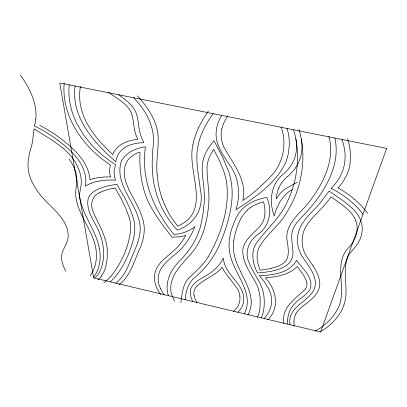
<?xml version="1.0" encoding="UTF-8"?>
<svg xmlns="http://www.w3.org/2000/svg" width="407" height="407" viewBox="0 0 407 407"><rect width="100%" height="100%" fill="white"/><g stroke="black" fill="none" stroke-linecap="round" stroke-linejoin="round"><path stroke-width="0.61" d="M293.879 321.917L294.027 326.093M76.969 181.898L76.455 175.295A63.35 34.687 27.9 0 0 74.812 169.465L73.998 167.501M76.964 182L76.348 186.533M287.668 319.978C287.881 314.382 290.079 308.923 293.706 304.675A82.367 40.227 9.3 0 1 296.988 301.358C301.434 297.369 307.097 294.429 310.129 289.087C314.118 277.864 302.36 268.462 296.515 260.343L294.185 263.909L289.413 268.325A48.209 27.473 14.6 0 1 283.135 271.657C275.549 274.613 267.333 275.402 259.259 275.564L264.143 281.441L268.635 288.685A74.532 38.085 16.9 0 1 271.372 296.973C272.776 304.843 269.419 312.79 264.097 318.503M64.174 83.013C61.264 116.692 83.287 147.329 110.501 164.977A51.893 31.609 20.9 0 0 110.414 176.903M35.77 119.383C37.19 106.807 32.423 94.48 26.124 83.837A102.06 56.537 33.5 0 0 20.35 75.02M75.102 85.979C70.808 117.124 94.027 142.811 115.802 161.716A56.278 34.849 20.5 0 1 116.936 157.336C120.752 146.367 133.308 142.771 143.803 142.709L142.211 139.184A94.017 64.835 17.5 0 1 141.611 137.734C138.009 129.624 139.153 120.35 135.801 112.19C132.285 104.518 125.188 99.374 118.473 94.663M80.347 86.391L79.813 91.387A100.422 68.788 22.3 0 0 79.68 94.404C78.922 118.854 95.966 138.843 112.775 154.619C116.616 144.577 127.706 140.12 137.724 139.398L135.821 134.473A71.49 48.494 19.5 0 1 134.717 130.337M185.119 299.669C185.923 291.778 187.861 283.338 194.205 277.976C205.983 268.269 215.278 255.784 220.828 241.524A710.876 315.339 39.7 0 0 225.193 230.082C230.25 214.693 233.959 198.214 231.227 181.995A130.601 78.48 24.3 0 0 228.653 171.662L223.184 158.338L214.057 140.746C208.435 147.166 203.693 154.782 202.477 163.37C201.272 173.901 204.222 184.33 204.268 194.856A243.732 132.957 30.1 0 1 204.172 202.783L202.976 214.011A370.436 187.591 33.7 0 1 201.323 222.446C198.433 238.054 189.311 251.368 178.246 262.373C170.06 271.062 164.311 283.796 168.452 295.701M233.623 240.964C235.699 229.94 239.128 218.127 247.42 210.073M180.845 302.62L182.163 293.432A201.964 97.573 9.2 0 1 182.595 291.122L183.501 287.642A91.295 45.625 13.5 0 1 188.919 277.945M193.04 144.388C186.131 171.154 212.775 211.065 177.844 226.053M76.302 186.752C71.54 211.492 96.586 230.387 96.388 254.874A143.442 67.297 27 0 1 94.724 266.829L92.791 271.566L90.14 275.921M222.024 128.286L223.133 124.71A77.132 53.241 11.4 0 1 223.998 122.573L227.844 115.72M343.91 305.021L345.299 299.893A128.276 68.376 16 0 0 345.853 296.021C346.856 282.865 342.725 269.037 348.041 256.415A51.384 28.485 6.6 0 1 349.394 253.988L355.952 246.047A74.14 44.963 12.2 0 0 358.084 242.984A76.221 46.266 12.4 0 0 360.154 238.94C362.632 233.16 362.937 226.45 360.709 220.543A50.982 30.891 10.8 0 0 353.647 209.59L345.273 202.355L329.126 191.056L319.988 203.179A243.986 164.25 27.7 0 1 316.381 207.255C308.491 215.339 299.613 223.85 297.782 235.546A85.134 49.054 7 0 0 298.921 249.282L300.758 253.871A68.468 39.443 7.9 0 0 302.065 256.288C308.903 266.748 321.128 279.924 312.245 292.643C304.507 303.21 287.22 308.592 290.069 324.694M257.499 317.292L258.506 314.56A127.895 63.746 19.7 0 0 259.193 312.128A150.361 74.669 20.6 0 0 260.042 307.137L260.165 297.68L258.669 289.657M261.401 317.857C264.316 310.872 264.738 303.057 263.843 295.609C262.49 283.364 253.373 274.15 249.201 262.942C243.971 252.386 249.028 240.486 258.287 234.091C270.07 225.854 272.364 210.007 266.809 197.42C254.548 199.511 241.834 205.657 236.355 217.455C232.107 226.496 228.724 236.314 229.055 246.433A127.299 71.556 8.9 0 0 229.924 253.627C233.465 273.621 255.067 292.77 244.332 313.787M278.724 188.126L278.368 188.99A73.708 45.955 8.1 0 0 278.027 189.906L276.836 194.22L276.256 198.794L279.324 194.444L281.975 191.514A36.371 22.68 10.5 0 1 283.201 190.451L283.608 190.125A45.294 28.052 10.1 0 1 285.322 188.899L297.237 182.188M198.799 127.233L203.118 119.119L208.303 111.101M296.042 313.619L297.359 311.503A54.095 26.541 10.2 0 1 298.275 310.358C305.743 302.635 317.709 297.614 319.632 285.882A51.658 27.905 13.5 0 0 319.8 283.587L319.444 280.031L318.259 275.854A96.51 51.536 15.7 0 0 313.039 265.954M247.944 315.038C258.267 296.098 241.448 277.711 235.699 260.068A126.628 71.088 8.7 0 1 233.603 240.959M208.175 256.848C220.869 234.595 229.863 208.43 226.618 182.545A126.628 75.987 24.3 0 0 223.412 170.192L219.256 160.272L213.69 149.379L212.001 152.02A88.4 57.245 11.8 0 0 209.31 157.382A77.661 50.463 12.6 0 0 208.028 161.208L207.351 164.367A70.467 45.843 13.1 0 0 207.041 167.094C206.761 179.528 209.87 191.86 208.674 204.319C207.412 219.429 204.049 234.931 195.67 247.792A205.357 112.622 28 0 1 194.343 249.689C184.768 262.332 168.554 273.875 170.991 291.794A67.491 33.878 15.1 0 0 171.469 294.236L174.466 301.058M352.859 242.369L355.886 236.167A65.42 39.642 12 0 0 357.087 230.642L357.173 228.765A53.393 32.321 11.2 0 0 355.749 220.675M352.798 242.46L349.17 247.08M213.1 113.614C205.433 124.42 199.018 136.604 197.303 149.903C195.675 163.283 198.926 176.541 200.392 189.774C204.355 207.794 194.892 224.206 177.401 230.138C169.017 221.306 162.449 210.765 158.298 199.313A211.584 134.162 7.5 0 1 154.416 185.953C151.531 172.863 151.897 159.335 153.144 146.067C155.611 127.742 146.052 110.409 133.582 97.69M101.414 276.129L104.111 271.281A147.064 69.541 26.8 0 0 104.65 269.938L105.438 267.628A181.146 84.468 28 0 0 105.922 265.903L107.239 258.216L107.26 249.425M305.281 289.158C295.594 298.835 280.901 307.371 283.974 323.611M110.877 276.317C121.851 262.754 129.329 245.792 130.739 228.322A87.948 46.459 25.1 0 0 129.411 218.05M348.992 247.283C331.512 264.621 349.231 291.473 336.574 310.882A144.602 77.198 17.1 0 1 327.986 321.81L321.688 327.075A99.4 51.847 15.1 0 1 320.233 328.083L315.272 331.12M267.628 319.877C280.209 308.369 276.297 288.878 265.298 277.839L275.758 276.684L284.814 274.338L291.972 270.92L297.329 266.514L303.703 275.336L305.611 278.963L306.705 282.285M189.026 277.996L200.315 267.038A231.573 125.198 28.2 0 0 208.17 256.842M197.09 285.872L201.236 282.448L215.878 273.204A113.945 63.034 21.7 0 0 221.377 268.142L222.186 267.221A66.575 36.681 12.7 0 0 225.137 272.598L237.327 288.619A48.041 24.384 17.1 0 1 239.871 296.103M233.46 311.681L237.734 306.557A65.649 33.206 17.9 0 0 239.937 299.888L239.911 296.108M110.287 281.827C116.646 276.205 121.301 268.935 125.158 261.436A604.426 246.357 37.3 0 0 129.37 251.994C132.468 243.6 135.338 234.732 134.722 225.666A87.759 46.5 25 0 0 134.066 221.128L132.209 214.647L129.655 208.15A222.736 106.593 28.9 0 0 124.186 196.82L116.748 184.285C107.514 185.907 97.085 187.474 90.334 194.607A37.413 20.996 21.9 0 0 88.309 198.163C85.058 211.772 96.627 223.082 100.346 235.358A125.641 60.44 26.4 0 1 102.793 243.991L103.582 250.259L103.358 258.516A198.138 91.387 28.6 0 1 102.6 263.187C101.353 268.712 99.252 274.547 94.582 278.083M103.861 282.733L107.54 279.665A95.365 46.378 24.7 0 0 108.501 278.79A159.681 77.116 27.2 0 0 110.872 276.317M115.72 283.124C124.344 276.816 128.169 266.453 131.939 256.893C136.101 247.034 141.02 236.808 140.069 225.804C137.927 203.612 114.128 185.292 121.149 162.001A47.777 29.396 20.7 0 1 124.883 156.252L128.754 152.925A57.489 35.261 20 0 1 133.237 150.285L139.718 147.817L145.289 146.734L144.551 155.942A249.094 158.287 5.6 0 0 144.561 164.972A222.573 142.308 7.3 0 0 149.771 192.053C155.001 207.524 163.583 221.678 173.764 234.381C181.451 234.188 188.894 231.242 195.004 226.648C191.605 234.401 187.515 241.982 181.766 248.265A159.569 88.492 26.4 0 1 178.408 251.643C169.098 259.539 155.693 268.503 158.547 282.656A61.462 31.314 16 0 0 159.208 285.261L160.546 288.624M292.251 189.576C282.494 194.933 276.974 205.494 274.287 215.934C268.778 201.933 270.767 184.04 283.155 174.288A72.934 50.076 17.7 0 0 295.833 138.853M99.812 192.577C92.16 195.375 89.794 204.624 93.162 211.584A91.356 52.686 18.9 0 0 94.409 214.789L101.994 230.566L105.001 238.38M91.193 183.186L96.434 181.527L103.927 180.316A61.757 34.417 21.2 0 1 115.593 180.194L114.688 177.147A46.754 28.465 20.9 0 1 114.484 168.457L115.644 164.825A101.75 69.276 23.2 0 1 102.661 155.393L96.113 149.573A85.597 57.239 23.6 0 1 92.109 145.508L83.786 135.236L77.228 124.318A108.109 73.84 22.5 0 1 73.789 116.595L72.298 112.357A118.162 81.252 21.8 0 1 69.241 84.814M90.028 179.624L93.473 178.612M271.296 268.264C276.439 266.875 282.255 265.369 285.745 261.024C289.494 255.845 288.156 248.982 287.617 243.096C283.404 227.355 296.281 216.422 305.759 206.054A318.823 207.819 33 0 0 316.041 192.19C326.699 175.972 334.351 155.703 328.8 136.238M113.665 188.202L115.044 187.942L120.965 198.24L126.022 208.832L129.38 218.045M108.155 92.053C116.102 98.092 126.465 102.874 131.069 112.317C133.506 118.02 133.308 124.369 134.712 130.337M58.547 140.71L65.476 146.23L71.668 151.984A55.067 30.637 27.3 0 1 79.833 161.976C84.341 169.144 86.9 177.869 85.399 186.33A55.754 31.227 21.4 0 1 91.183 183.181M62.093 147.41L52.106 140.13L34.076 128.882L32.474 141.809A260.597 127.03 37.1 0 1 31.507 146.179C28.353 155.891 26.338 166.519 29.909 176.429A78.47 45.101 23.7 0 0 37.23 190.842L40.837 195.614A63.624 36.045 24.1 0 0 43.015 198.123C53.037 209.351 68.223 219.719 68.223 236.233C68.02 242.094 64.331 246.871 62.357 252.177C60.2 258.608 62.805 265.41 65.654 271.189M354.909 199.572L362.001 206.273L367.679 213.334M352.95 203.149L358.486 208.613L362.968 214.27M137.413 95.955C147.42 106.802 156.481 119.826 157.997 134.905C159.071 148.092 155.652 161.233 157.173 174.44M160.821 294.648C154.736 286.991 151.933 275.712 157.478 266.972C162.505 258.414 171.698 253.719 178.108 246.383A180.779 99.756 27.6 0 0 182.977 240.069L185.867 235.353L182.351 236.325A26.114 14.952 19.5 0 1 180.27 236.681L179.94 236.721A38.37 22.197 19.9 0 1 178.174 236.889L171.983 237.169C163.054 225.692 154.05 214.057 147.833 200.829C141.651 186.966 139.769 171.581 139.805 156.502C140.481 151.201 140.222 151.343 135.877 153.76C132.891 155.316 130.072 157.305 127.951 159.946C116.254 177.844 135.383 197.481 140.903 213.873A104.05 54.889 25.2 0 1 142.643 218.671C145.691 227.981 144.114 238.126 140.476 247.039C135.333 257.967 132.26 270.172 124.476 279.65A127.523 62.434 25.5 0 1 118.905 284.869M313.08 265.949L306.761 256.736A70.36 40.558 7.6 0 1 306.064 255.565C300.142 245.736 301.007 232.718 307.885 223.58A114.911 64.861 5.5 0 1 309.234 221.703C316.168 213.126 324.837 206.054 331.018 196.825L341.356 204.131L347.731 209.396A46.78 28.327 10.8 0 1 355.83 220.838M196.983 302.844L194.989 298.667A55.866 28.19 14.6 0 1 194.561 297.39L194.149 295.721M223.947 147.181C232.941 163.914 247.517 179.869 242.776 200.559C253.388 193.569 262.668 184.763 271.474 175.656C283.445 162.825 287.072 143.264 281.1 126.847M164.56 204.665L162.612 199.73M293.539 129.716C299.359 148.458 298.585 168.859 292.903 187.535A240.873 151.211 28.6 0 1 287.342 201.597C280.316 217.969 266.153 229.268 256.151 243.523C250.483 252.569 252.879 264.082 257.509 273.016C271.51 271.642 295.818 269.48 292.684 249.476C292.302 242.201 290.191 234.351 293.737 227.503C296.708 221.667 301.719 217.297 306.084 212.54A334.534 217.781 33.6 0 0 316.463 200.086C329.431 182.499 340.074 160.312 334.834 137.983M298.947 129.355C304.507 147.665 303.943 167.475 298.743 185.801A252.518 158.445 29 0 1 286.742 212.383C279.406 226.017 265.456 234.732 258.577 248.555C255.789 255.54 257.331 263.431 260.165 270.146A88.95 53.078 16.4 0 0 271.316 268.284M99.354 248.25L98.026 242.75A126.318 60.099 26.4 0 0 96.627 238.624C91.265 224.542 81.939 211.813 79.635 196.673A46.886 26.572 22 0 1 79.563 194.073L81.034 185.5A71.953 39.286 28 0 0 81.278 182.209A74.049 40.379 28.1 0 0 81.018 177.895C80.093 170.874 76.984 164.286 72.822 158.613A48.921 27.269 27.4 0 0 62.108 147.405M90.008 179.36C88.151 160.724 72.527 147.263 58.425 136.92A90.288 48.591 27.6 0 0 39.713 125.315M194.063 295.711A40.822 20.538 15.2 0 1 197.024 285.841M247.364 210.043A53.551 31.705 12 0 1 263.502 201.786A88.207 53.195 19.4 0 1 264.835 208.674L264.977 212.892L264.514 216.941A53.251 32.346 17.2 0 1 261.391 224.425C254.456 233.699 240.659 241.02 243.004 254.507C244.383 266.27 252.62 275.488 257.331 285.943A83.242 42.491 17.8 0 1 258.669 289.657M293.94 321.927A83.572 40.466 9.1 0 1 295.975 313.599M223.906 147.181A56.314 39.072 13.2 0 1 221.871 128.246M306.781 282.295A29.263 15.731 13 0 1 305.311 289.168M192.984 144.373A162.805 106.609 7.5 0 1 198.85 127.254M177.722 226.073A126.333 78.734 12.6 0 1 164.682 204.67M162.561 199.725A213.98 135.399 7.1 0 1 157.199 174.445M331.201 188.314A87.566 52.162 12.5 0 1 352.9 203.169M331.171 188.334A101.536 69.75 15.9 0 0 336.503 182.143C343.879 172.563 346.698 159.859 344.271 148.036A100.788 68.717 15.8 0 0 341.982 139.418M35.77 119.383A102.981 57.219 33.8 0 1 34.432 125.987M34.442 125.961A84.931 45.726 27.6 0 1 58.516 140.73M69.083 159.086A51.399 28.434 27.5 0 1 73.977 167.496M237.836 312.24A68.936 34.87 17.9 0 0 242.999 304.268C248.331 285.424 224.374 276.043 223.387 258.15L220.579 262.785L217.547 266.6A108.918 60.205 21.7 0 1 212.754 271.108C205.856 277.233 195.157 279.512 190.924 288.344A41.916 21.103 15.3 0 0 190.222 291.168L190.71 296.23A60.943 30.764 14.5 0 0 192.867 301.521M221.688 115.334A83.832 57.87 11.3 0 0 217.623 124.11L216.519 128.52L216.051 133.226A57.763 40.069 13.5 0 0 216.478 138.787C218.157 148.57 224.104 156.812 229.584 164.815C239.153 177.615 240.705 194.755 235.963 209.747C254.772 197.604 275.081 184.02 285.287 163.38A110.577 75.188 21.5 0 0 288.471 152.711L289.296 145.04A93.254 63.746 20.1 0 0 287.083 128.424M164.128 294.668A75.509 38.665 15.4 0 1 160.541 288.624M287.81 324.155A113.553 54.655 8.3 0 1 287.668 319.978M99.42 248.265A147.675 69.338 27 0 1 93.432 277.442M343.986 305.041A148.835 79.523 17.1 0 1 320.66 331.598M338.105 187.902A93.081 55.438 12.5 0 1 354.884 199.583M338.08 187.917A103.882 71.327 15.6 0 0 344.322 179.528L347.049 174.252L348.631 170.08A88.344 60.424 14.3 0 0 349.817 165.522L350.661 156.868L349.862 147.899A106.273 72.502 15.8 0 0 347.517 138.792M278.775 188.141A62.764 39.357 8.7 0 1 287.23 176.73M301.256 138.843A78.271 53.77 17.7 0 1 287.322 176.78M99.73 192.511A76.638 42.175 19.7 0 1 113.731 188.278M105.011 238.38A133.125 63.945 26.5 0 1 107.245 249.42M101.374 276.109A60.389 29.095 23.5 0 1 97.756 279.894M93.457 178.597A64.423 35.964 21.3 0 1 110.439 176.928M386.65 148.418L320.63 331.98L93.666 277.869L59.753 82.962L386.65 148.418"/></g></svg>
